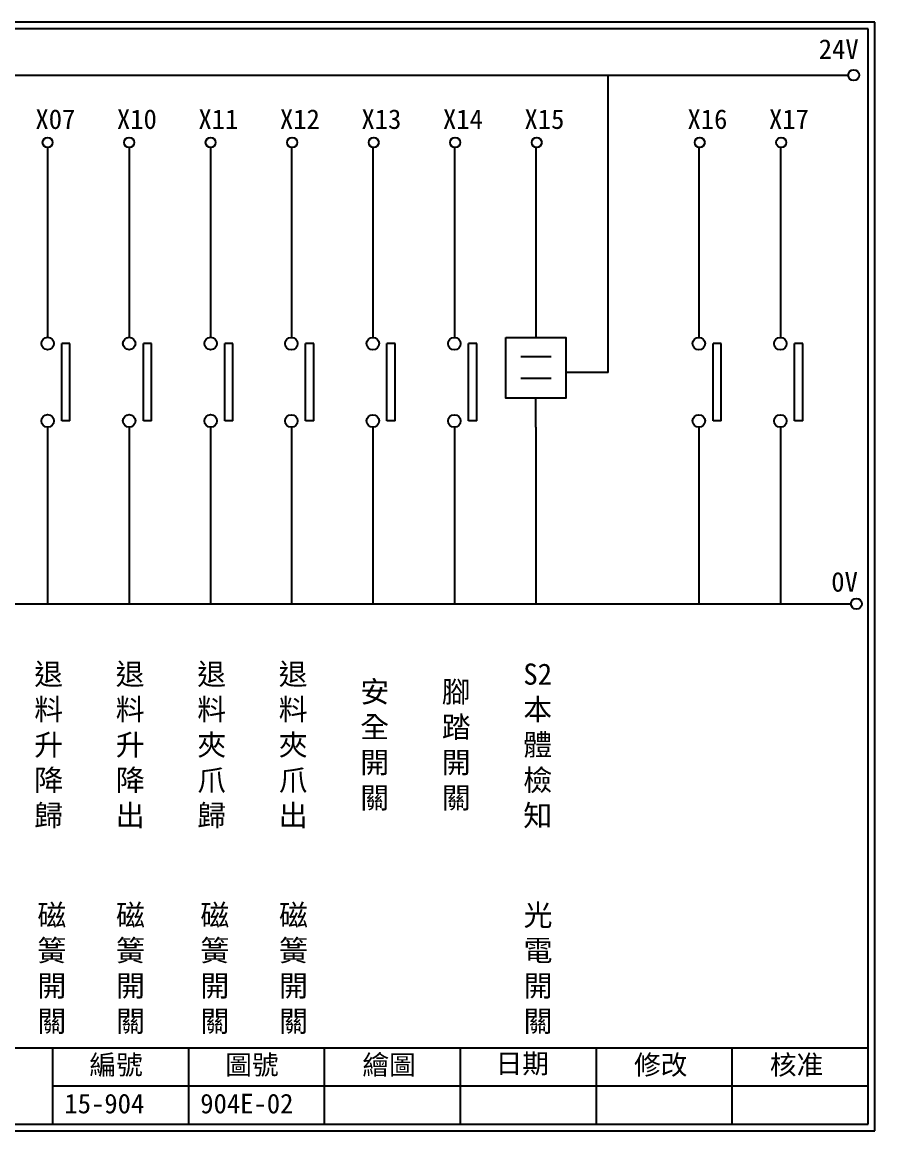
# Model space of a CAD drawing. Extents: x 325 to 612, y 3 to 207.
# Drawn here: x 455.4 to 612.3, y 3 to 207 of the extents above; entities that cross this region are included whole.
import ezdxf

# ---------------------------------------------------------------- set-up
doc = ezdxf.new("R2010")
doc.units = 0
doc.layers.get('0').update_dxf_attribs({"linetype": 'CONTINUOUS'})
doc.layers.add('圖框層', color=7, linetype='CONTINUOUS')
doc.layers.add('標尺寸層', color=3, linetype='CONTINUOUS')
doc.styles.add('CNS', font='romanc.shx', dxfattribs={"bigfont": 'chineset.shx'})
doc.styles.add('STSL', font='kaiu.ttf')

msp = doc.modelspace()

# ---------------------------------------------------------------- linework, layer by layer
for p, q in [((464.2, 147.84), (462.7, 147.84)), ((479.2, 147.84), (477.7, 147.84)), ((494.2, 147.84), (492.7, 147.84)), ((509.05, 147.83), (507.54, 147.83)), ((524.05, 147.83), (522.54, 147.83)), ((539.05, 147.83), (537.54, 147.83)), ((584.05, 147.83), (582.54, 147.83)), ((599.05, 147.83), (597.54, 147.83)), ((464.2, 133.61), (462.7, 133.61)), ((479.2, 133.61), (477.7, 133.61)), ((494.2, 133.61), (492.7, 133.61)), ((509.05, 133.6), (507.54, 133.6)), ((524.05, 133.6), (522.54, 133.6)), ((539.05, 133.6), (537.54, 133.6)), ((584.05, 133.6), (582.54, 133.6)), ((599.05, 133.6), (597.54, 133.6))]:
    msp.add_line(p, q)
msp.add_lwpolyline([(544.43, 148.98), (555.45, 148.98), (555.45, 137.82), (544.43, 137.82)], close=True)
for centre in [(608.44, 197.22), (608.92, 99.96)]:
    msp.add_circle(centre, 1)
at = {"layer": '圖框層', "color": 7}
for p, q in [((612.32, 206.97), (325.32, 206.97)), ((612.32, 3), (612.32, 206.97)), ((611.07, 205.72), (326.57, 205.72)), ((611.07, 4.25), (611.07, 205.72)), ((326.57, 18.25), (611.07, 18.25)), ((461.07, 4.25), (461.07, 18.25)), ((486.07, 4.25), (486.07, 18.25)), ((511.07, 4.25), (511.07, 18.25)), ((536.07, 4.25), (536.07, 18.25)), ((561.07, 4.25), (561.07, 18.25)), ((586.07, 4.25), (586.07, 18.25)), ((461.07, 11.25), (611.07, 11.25)), ((326.57, 4.25), (611.07, 4.25)), ((325.32, 3), (612.32, 3))]:
    msp.add_line(p, q, dxfattribs=at)
at = {"layer": '標尺寸層', "color": 7}
for p, q in [((329.84, 197.22), (607.44, 197.22)), ((460.09, 183.91), (460.09, 148.99)), ((475.09, 183.91), (475.09, 148.99)), ((490.09, 183.91), (490.09, 148.99)), ((504.94, 183.9), (504.94, 148.98)), ((519.94, 183.9), (519.94, 148.98)), ((534.94, 183.9), (534.94, 148.98)), ((549.94, 183.9), (549.94, 148.98)), ((579.94, 183.9), (579.94, 148.98)), ((594.94, 183.9), (594.94, 148.98)), ((462.7, 133.61), (462.7, 147.84)), ((464.2, 133.61), (464.2, 147.84)), ((477.7, 133.61), (477.7, 147.84)), ((479.2, 133.61), (479.2, 147.84)), ((492.7, 133.61), (492.7, 147.84)), ((494.2, 133.61), (494.2, 147.84)), ((507.54, 133.6), (507.54, 147.83)), ((509.05, 133.6), (509.05, 147.83)), ((522.54, 133.6), (522.54, 147.83)), ((524.05, 133.6), (524.05, 147.83)), ((537.54, 133.6), (537.54, 147.83)), ((539.05, 133.6), (539.05, 147.83)), ((582.54, 133.6), (582.54, 147.83)), ((584.05, 133.6), (584.05, 147.83)), ((597.54, 133.6), (597.54, 147.83)), ((599.05, 133.6), (599.05, 147.83)), ((547.18, 145.43), (552.75, 145.43)), ((547.18, 141.46), (552.75, 141.46)), ((460.09, 132.46), (460.09, 99.96)), ((475.09, 132.46), (475.09, 99.96)), ((490.09, 132.46), (490.09, 99.96)), ((504.94, 132.45), (504.94, 99.94)), ((519.94, 132.45), (519.94, 99.94)), ((534.94, 132.45), (534.94, 99.94)), ((549.94, 132.45), (549.94, 99.94)), ((579.94, 132.45), (579.94, 99.94)), ((594.94, 132.45), (594.94, 99.94)), ((330.05, 99.96), (607.92, 99.96))]:
    msp.add_line(p, q, dxfattribs=at)
at = {"layer": '標尺寸層', "color": 0}
for p, q in [((563.23, 142.51), (563.23, 197.22)), ((563.23, 142.51), (555.45, 142.51)), ((549.94, 132.45), (549.94, 137.82))]:
    msp.add_line(p, q, dxfattribs=at)
at = {"layer": '標尺寸層', "color": 7}
for centre, radius in [((460.09, 184.83), 0.92), ((475.09, 184.83), 0.92), ((490.09, 184.83), 0.92), ((505.09, 184.83), 0.92), ((520.09, 184.83), 0.92), ((535.09, 184.83), 0.92), ((550.09, 184.83), 0.92), ((580.09, 184.83), 0.92), ((595.09, 184.83), 0.92), ((460.09, 147.84), 1.15), ((475.09, 147.84), 1.15), ((490.09, 147.84), 1.15), ((504.94, 147.83), 1.15), ((519.94, 147.83), 1.15), ((534.94, 147.83), 1.15), ((579.94, 147.83), 1.15), ((594.94, 147.83), 1.15), ((460.09, 133.61), 1.15), ((475.09, 133.61), 1.15), ((490.09, 133.61), 1.15), ((504.94, 133.6), 1.15), ((519.94, 133.6), 1.15), ((534.94, 133.6), 1.15), ((579.94, 133.6), 1.15), ((594.94, 133.6), 1.15)]:
    msp.add_circle(centre, radius, dxfattribs=at)

# ---------------------------------------------------------------- texts
at = {"layer": '圖框層', "color": 4, "style": 'STSL'}
for s, p in [('24V', (602, 200.22)), ('X07', (457.84, 187.33)), ('X10', (472.84, 187.33)), ('X11', (487.84, 187.33)), ('X12', (502.84, 187.33)), ('X13', (517.84, 187.33)), ('X14', (532.84, 187.33)), ('X15', (547.84, 187.33)), ('X16', (577.84, 187.33)), ('X17', (592.84, 187.33)), ('0V', (604.3, 102.2)), ('編號', (467.78, 13.34)), ('圖號', (492.78, 13.34)), ('繪圖', (518.01, 13.34)), ('日期', (542.54, 13.59)), ('修改', (568.01, 13.34)), ('核准', (593.01, 13.34)), ('15-904', (463.18, 6.22)), ('904E-02', (488.18, 6.22))]:
    msp.add_text(s, height=3.6, dxfattribs=at).set_placement(p)
at = {"layer": '標尺寸層', "color": 7, "char_height": 3.9, "width": 4.9608, "attachment_point": 5, "style": 'CNS'}
for s, insert in [('{\\fDFKai-SB|b0|i0|c136|p65;退料升降歸}', (460.28, 73.82)), ('{\\fDFKai-SB|b0|i0|c136|p65;退料升降出}', (475.28, 73.82)), ('{\\fDFKai-SB|b0|i0|c136|p65;退料夾爪歸}', (490.28, 73.82)), ('{\\fDFKai-SB|b0|i0|c136|p65;退料夾爪出}', (505.28, 73.82)), ('{\\fDFKai-SB|b0|i0|c136|p65;S2本體檢知}', (550.28, 73.82)), ('{\\fDFKai-SB|b0|i0|c136|p65;安全開關}', (520.28, 73.82)), ('{\\fDFKai-SB|b0|i0|c136|p65;腳踏開關}', (535.28, 73.82)), ('{\\fDFKai-SB|b0|i0|c136|p65;磁簧開關}', (460.86, 32.72)), ('{\\fDFKai-SB|b0|i0|c136|p65;磁簧開關}', (475.34, 32.72)), ('{\\fDFKai-SB|b0|i0|c136|p65;磁簧開關}', (490.86, 32.72)), ('{\\fDFKai-SB|b0|i0|c136|p65;磁簧開關}', (505.34, 32.72)), ('{\\fDFKai-SB|b0|i0|c136|p65;光電開關}', (550.34, 32.72))]:
    msp.add_mtext(s, dxfattribs=dict(at, insert=insert))

doc.saveas('drawing.dxf')
